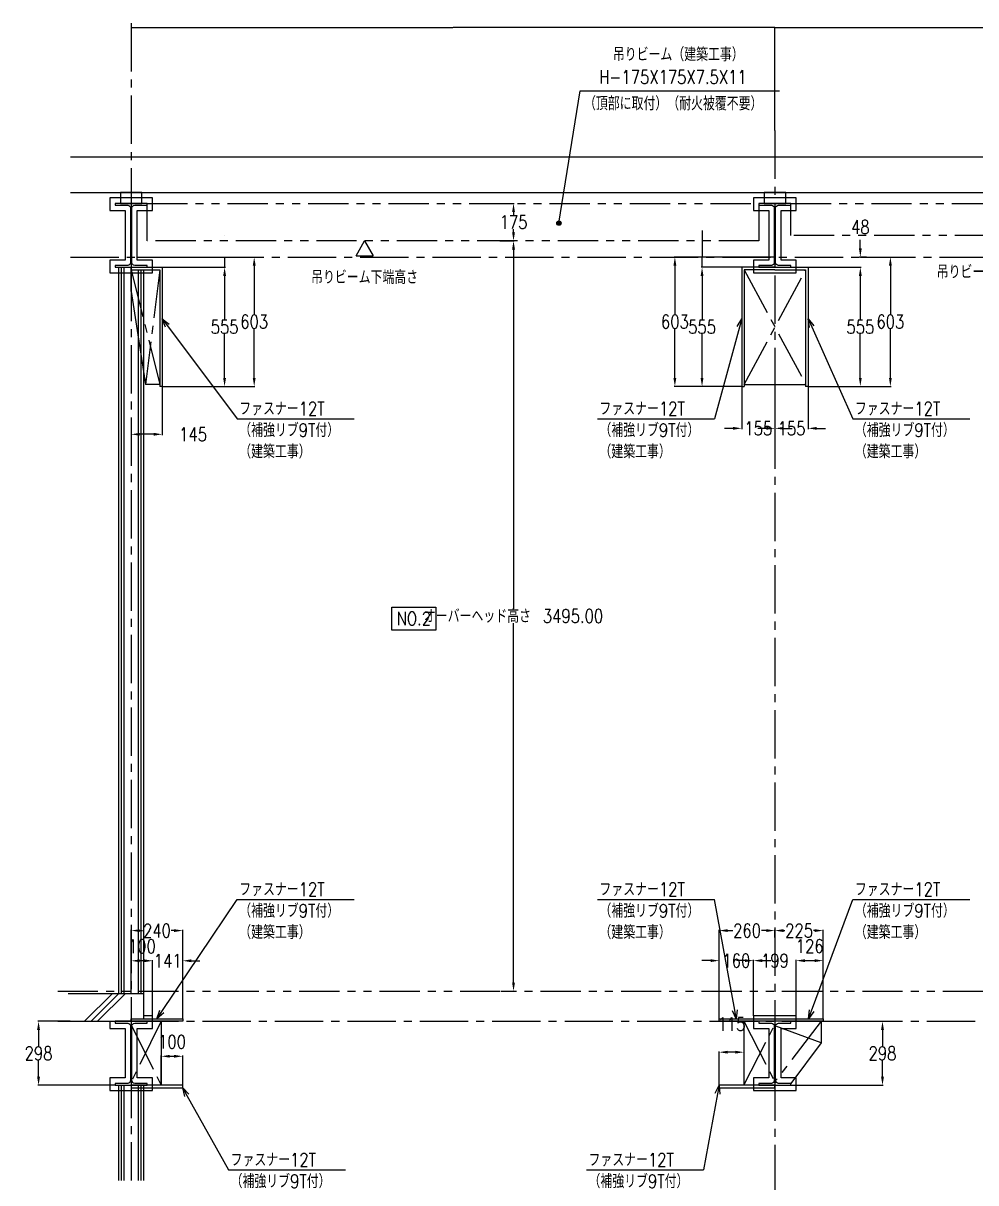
# Model space of a CAD drawing. Extents: x 1780 to 16224, y 361 to 9566.
# Drawn here: x 7844 to 12283, y 3252 to 8654 of the extents above; entities that cross this region are included whole.
import ezdxf
from ezdxf.enums import TextEntityAlignment as Align

# ---------------------------------------------------------------- set-up
doc = ezdxf.new("R2010")
doc.units = 0
doc.header["$LTSCALE"] = 300
doc.header["$MEASUREMENT"] = 0
doc.linetypes.add('CENTER2', pattern=[1.125, 0.75, -0.125, 0.125, -0.125])
doc.linetypes.add('PHANTOM2', pattern=[1.25, 0.625, -0.125, 0.125, -0.125, 0.125, -0.125])
doc.layers.get('0').update_dxf_attribs({"linetype": 'CONTINUOUS'})
doc.layers.get('DEFPOINTS').update_dxf_attribs({"color": 8, "linetype": 'CONTINUOUS'})
for name, color, linetype in [('01-寸法１', 6, 'CONTINUOUS'), ('01-梁_S', 7, 'CONTINUOUS'), ('ZZ-BUILD-AXIS-T', 7, 'CENTER2'), ('ZZ-BUILD-W', 3, 'CONTINUOUS'), ('ZZ-COMMENT', 6, 'CONTINUOUS'), ('ZZ-DIM-COM1', 6, 'CONTINUOUS'), ('ZZ-KIKI-ALL', 7, 'CONTINUOUS'), ('ZZ-OBJE', 3, 'CONTINUOUS')]:
    doc.layers.add(name, color=color, linetype=linetype)
doc.styles.add('MITOFREE', font='romans.shx', dxfattribs={"width": 0.8, "bigfont": 'extfont.shx'})
doc.styles.add('MITOH', font='romans.shx', dxfattribs={"width": 0.8, "bigfont": 'extfont.shx'})
doc.dimstyles.get("Standard").update_dxf_attribs({"dimtxt": 0.18, "dimasz": 0.18, "dimexe": 0.18, "dimexo": 0.0625, "dimgap": 0.09, "dimtad": 0, "dimtih": 1, "dimtoh": 1, "dimzin": 0, "dimdsep": 46, "dimtxsty": 'MITOH', "dimcen": 0.09, "dimadec": 0, "dimazin": 0, "dimtfac": 1, "dimtofl": 0, "dimtmove": 2, "dimatfit": 3, "dimfxl": 1, "dimtolj": 1, "dimarcsym": 0})

# ---------------------------------------------------------------- blocks, each defined once
blk = doc.blocks.new('*D828')
at = {"layer": 'DEFPOINTS', "color": 0, "transparency": 16777216}
for p in [(8587.1, 4427.1), (8347.1, 4144.5), (8587.1, 4016.5)]:
    blk.add_point(p, dxfattribs=at)
at = {"layer": 'ZZ-DIM-COM1', "color": 0, "lineweight": -2, "transparency": 16777216}
for p, q in [((8347.1, 4145.7), (8347.1, 4430.7)), ((8587.1, 4017.7), (8587.1, 4430.7)), ((8387.1, 4427.1), (8400.5, 4427.1)), ((8547.1, 4427.1), (8533.7, 4427.1))]:
    blk.add_line(p, q, dxfattribs=at)
at = {"layer": 'ZZ-DIM-COM1', "color": 0, "transparency": 16777216}
for points in [[(8387.1, 4433.7), (8387.1, 4420.4), (8347.1, 4427.1)], [(8547.1, 4433.7), (8547.1, 4420.4), (8587.1, 4427.1)]]:
    blk.add_solid(points, dxfattribs=at)
at = {"layer": 'ZZ-DIM-COM1', "color": 0, "transparency": 16777216, "insert": (8467.1, 4427.1), "char_height": 63, "attachment_point": 5, "style": 'MITOH'}
blk.add_mtext('\\A1;240', dxfattribs=at)
blk = doc.blocks.new('*D829')
at = {"layer": 'DEFPOINTS', "color": 0, "transparency": 16777216}
for p in [(11347.1, 4427.1), (11347.1, 4393.5), (11087.1, 4016.5)]:
    blk.add_point(p, dxfattribs=at)
at = {"layer": 'ZZ-DIM-COM1', "color": 0, "lineweight": -2, "transparency": 16777216}
for p, q in [((11087.1, 4017.7), (11087.1, 4430.7)), ((11347.1, 4394.7), (11347.1, 4430.7)), ((11127.1, 4427.1), (11150.5, 4427.1)), ((11307.1, 4427.1), (11283.7, 4427.1))]:
    blk.add_line(p, q, dxfattribs=at)
at = {"layer": 'ZZ-DIM-COM1', "color": 0, "transparency": 16777216}
for points in [[(11127.1, 4433.7), (11127.1, 4420.4), (11087.1, 4427.1)], [(11307.1, 4433.7), (11307.1, 4420.4), (11347.1, 4427.1)]]:
    blk.add_solid(points, dxfattribs=at)
at = {"layer": 'ZZ-DIM-COM1', "color": 0, "transparency": 16777216, "insert": (11217.1, 4427.1), "char_height": 63, "attachment_point": 5, "style": 'MITOH'}
blk.add_mtext('\\A1;260', dxfattribs=at)
blk = doc.blocks.new('*D830')
at = {"layer": 'DEFPOINTS', "color": 0, "transparency": 16777216}
for p in [(11347.1, 4393.5), (11572.1, 4427.1), (11572.1, 4016.5)]:
    blk.add_point(p, dxfattribs=at)
at = {"layer": 'ZZ-DIM-COM1', "color": 0, "lineweight": -2, "transparency": 16777216}
for p, q in [((11347.1, 4394.7), (11347.1, 4430.7)), ((11572.1, 4017.7), (11572.1, 4430.7)), ((11387.1, 4427.1), (11393, 4427.1)), ((11532.1, 4427.1), (11526.2, 4427.1))]:
    blk.add_line(p, q, dxfattribs=at)
at = {"layer": 'ZZ-DIM-COM1', "color": 0, "transparency": 16777216}
for points in [[(11387.1, 4433.7), (11387.1, 4420.4), (11347.1, 4427.1)], [(11532.1, 4433.7), (11532.1, 4420.4), (11572.1, 4427.1)]]:
    blk.add_solid(points, dxfattribs=at)
at = {"layer": 'ZZ-DIM-COM1', "color": 0, "transparency": 16777216, "insert": (11459.6, 4427.1), "char_height": 63, "attachment_point": 5, "style": 'MITOH'}
blk.add_mtext('\\A1;225', dxfattribs=at)
blk = doc.blocks.new('*D832')
at = {"layer": 'DEFPOINTS', "color": 0, "transparency": 16777216}
for p in [(8347.1, 8653.6), (11347.1, 8633.7), (11347.1, 8153.6)]:
    blk.add_point(p, dxfattribs=at)
at = {"layer": 'ZZ-DIM-COM1', "color": 0, "lineweight": -2, "transparency": 16777216}
for p, q in [((8347.1, 8653.6), (8347.1, 8633.5)), ((8347.3, 8633.7), (9846.6, 8633.7)), ((11346.9, 8633.7), (9847.6, 8633.7)), ((11347.1, 8153.7), (11347.1, 8633.9))]:
    blk.add_line(p, q, dxfattribs=at)
at = {"layer": 'ZZ-DIM-COM1', "color": 0, "transparency": 16777216}
for points in [[(8347.3, 8633.7), (8347.3, 8633.7), (8347.1, 8633.7)], [(11346.9, 8633.7), (11346.9, 8633.7), (11347.1, 8633.7)]]:
    blk.add_solid(points, dxfattribs=at)
at = {"layer": 'ZZ-DIM-COM1', "color": 0, "transparency": 16777216, "insert": (9847.1, 8633.7), "char_height": 0.18, "attachment_point": 5, "style": 'MITOH'}
blk.add_mtext('\\A1;3000.00', dxfattribs=at)
blk = doc.blocks.new('*D833')
at = {"layer": 'DEFPOINTS', "color": 0, "transparency": 16777216}
for p in [(14347.1, 8653.6), (14347.1, 8633.7), (11347.1, 8153.6)]:
    blk.add_point(p, dxfattribs=at)
at = {"layer": 'ZZ-DIM-COM1', "color": 0, "lineweight": -2, "transparency": 16777216}
for p, q in [((14347.1, 8653.6), (14347.1, 8633.5)), ((11347.1, 8153.7), (11347.1, 8633.9)), ((11347.3, 8633.7), (12846.6, 8633.7)), ((14346.9, 8633.7), (12847.6, 8633.7))]:
    blk.add_line(p, q, dxfattribs=at)
at = {"layer": 'ZZ-DIM-COM1', "color": 0, "transparency": 16777216}
for points in [[(11347.3, 8633.7), (11347.3, 8633.7), (11347.1, 8633.7)], [(14346.9, 8633.7), (14346.9, 8633.7), (14347.1, 8633.7)]]:
    blk.add_solid(points, dxfattribs=at)
at = {"layer": 'ZZ-DIM-COM1', "color": 0, "transparency": 16777216, "insert": (12847.1, 8633.7), "char_height": 0.18, "attachment_point": 5, "style": 'MITOH'}
blk.add_mtext('\\A1;3000.00', dxfattribs=at)
blk = doc.blocks.new('*D837')
at = {"layer": 'DEFPOINTS', "color": 0, "transparency": 16777216}
for p in [(10063.9, 7639.5), (10128.8, 7639.5), (10069.5, 4144.5)]:
    blk.add_point(p, dxfattribs=at)
at = {"layer": 'ZZ-DIM-COM1', "color": 0, "lineweight": -2, "transparency": 16777216}
for p, q in [((10065.2, 7639.5), (10132.4, 7639.5)), ((10128.8, 7599.5), (10128.8, 5925.3)), ((10128.8, 4184.5), (10128.8, 5858.7)), ((10070.8, 4144.5), (10132.4, 4144.5))]:
    blk.add_line(p, q, dxfattribs=at)
at = {"layer": 'ZZ-DIM-COM1', "color": 0, "transparency": 16777216}
for points in [[(10122.2, 7599.5), (10135.5, 7599.5), (10128.8, 7639.5)], [(10122.2, 4184.5), (10135.5, 4184.5), (10128.8, 4144.5)]]:
    blk.add_solid(points, dxfattribs=at)
at = {"layer": 'ZZ-DIM-COM1', "color": 0, "transparency": 16777216, "insert": (10128.8, 5892), "char_height": 63, "attachment_point": 5, "style": 'MITOH'}
blk.add_mtext('\\A1;オーバーヘッド高さ\u30003495.00', dxfattribs=at)
blk = doc.blocks.new('*D838')
at = {"layer": 'DEFPOINTS', "color": 0, "transparency": 16777216}
for p in [(10059.1, 7814.5), (10128.8, 7814.5), (10063.9, 7639.5)]:
    blk.add_point(p, dxfattribs=at)
at = {"layer": 'ZZ-DIM-COM1', "color": 0, "lineweight": -2, "transparency": 16777216}
for p, q in [((10060.3, 7814.5), (10132.4, 7814.5)), ((10128.8, 7774.5), (10128.8, 7760.3)), ((10128.8, 7679.5), (10128.8, 7693.7)), ((10065.2, 7639.5), (10132.4, 7639.5))]:
    blk.add_line(p, q, dxfattribs=at)
at = {"layer": 'ZZ-DIM-COM1', "color": 0, "transparency": 16777216}
for points in [[(10122.2, 7774.5), (10135.5, 7774.5), (10128.8, 7814.5)], [(10122.2, 7679.5), (10135.5, 7679.5), (10128.8, 7639.5)]]:
    blk.add_solid(points, dxfattribs=at)
at = {"layer": 'ZZ-DIM-COM1', "color": 0, "transparency": 16777216, "insert": (10128.8, 7727), "char_height": 63, "attachment_point": 5, "style": 'MITOH'}
blk.add_mtext('\\A1;175', dxfattribs=at)
blk = doc.blocks.new('*D840')
at = {"layer": 'DEFPOINTS', "color": 0, "transparency": 16777216}
for p in [(8587.1, 4286.4), (8446.6, 4029.5), (8587.1, 4016.5)]:
    blk.add_point(p, dxfattribs=at)
at = {"layer": 'ZZ-DIM-COM1', "color": 0, "lineweight": -2, "transparency": 16777216}
for p, q in [((8406.6, 4286.4), (8366.6, 4286.4)), ((8446.6, 4030.7), (8446.6, 4290)), ((8587.1, 4017.7), (8587.1, 4290)), ((8627.1, 4286.4), (8667.1, 4286.4))]:
    blk.add_line(p, q, dxfattribs=at)
at = {"layer": 'ZZ-DIM-COM1', "color": 0, "transparency": 16777216}
for points in [[(8406.6, 4293.1), (8406.6, 4279.7), (8446.6, 4286.4)], [(8627.1, 4293.1), (8627.1, 4279.7), (8587.1, 4286.4)]]:
    blk.add_solid(points, dxfattribs=at)
at = {"layer": 'ZZ-DIM-COM1', "color": 0, "transparency": 16777216, "insert": (8516.9, 4286.4), "char_height": 63, "attachment_point": 5, "style": 'MITOH'}
blk.add_mtext('\\A1;141', dxfattribs=at)
blk = doc.blocks.new('*D842')
at = {"layer": 'DEFPOINTS', "color": 0, "transparency": 16777216}
for p in [(8492.1, 6961.5), (8347.1, 6785.1), (8347.1, 6738.7)]:
    blk.add_point(p, dxfattribs=at)
at = {"layer": 'ZZ-DIM-COM1', "color": 0, "lineweight": -2, "transparency": 16777216}
for p, q in [((8492.1, 6960.2), (8492.1, 6735.1)), ((8347.1, 6783.8), (8347.1, 6735.1)), ((8452.1, 6738.7), (8387.1, 6738.7))]:
    blk.add_line(p, q, dxfattribs=at)
at = {"layer": 'ZZ-DIM-COM1', "color": 0, "transparency": 16777216}
for points in [[(8387.1, 6745.4), (8387.1, 6732.1), (8347.1, 6738.7)], [(8452.1, 6745.4), (8452.1, 6732.1), (8492.1, 6738.7)]]:
    blk.add_solid(points, dxfattribs=at)
at = {"layer": 'ZZ-DIM-COM1', "color": 0, "transparency": 16777216, "insert": (8635.7, 6738.7), "char_height": 63, "attachment_point": 5, "style": 'MITOH'}
blk.add_mtext('\\A1;145', dxfattribs=at)
blk = doc.blocks.new('*D843')
at = {"layer": 'DEFPOINTS', "color": 0, "transparency": 16777216}
for p in [(11347.1, 6961.5), (11502.1, 6961.5), (11347.1, 6766.5)]:
    blk.add_point(p, dxfattribs=at)
at = {"layer": 'ZZ-DIM-COM1', "color": 0, "lineweight": -2, "transparency": 16777216}
for p, q in [((11347.1, 6960.2), (11347.1, 6762.9)), ((11502.1, 6960.2), (11502.1, 6762.9)), ((11307.1, 6766.5), (11267.1, 6766.5)), ((11542.1, 6766.5), (11582.1, 6766.5))]:
    blk.add_line(p, q, dxfattribs=at)
at = {"layer": 'ZZ-DIM-COM1', "color": 0, "transparency": 16777216}
for points in [[(11307.1, 6773.2), (11307.1, 6759.8), (11347.1, 6766.5)], [(11542.1, 6773.2), (11542.1, 6759.8), (11502.1, 6766.5)]]:
    blk.add_solid(points, dxfattribs=at)
at = {"layer": 'ZZ-DIM-COM1', "color": 0, "transparency": 16777216, "insert": (11424.6, 6766.5), "char_height": 63, "attachment_point": 5, "style": 'MITOH'}
blk.add_mtext('\\A1;155', dxfattribs=at)
blk = doc.blocks.new('*D844')
at = {"layer": 'DEFPOINTS', "color": 0, "transparency": 16777216}
for p in [(11007.4, 7564.5), (10880.8, 6961.5), (11192.1, 6961.5)]:
    blk.add_point(p, dxfattribs=at)
at = {"layer": 'ZZ-DIM-COM1', "color": 0, "lineweight": -2, "transparency": 16777216}
for p, q in [((11006.1, 7564.5), (10877.2, 7564.5)), ((10880.8, 7524.5), (10880.8, 7296.3)), ((10880.8, 7001.5), (10880.8, 7229.7)), ((11190.9, 6961.5), (10877.2, 6961.5))]:
    blk.add_line(p, q, dxfattribs=at)
at = {"layer": 'ZZ-DIM-COM1', "color": 0, "transparency": 16777216}
for points in [[(10874.1, 7524.5), (10887.5, 7524.5), (10880.8, 7564.5)], [(10874.1, 7001.5), (10887.5, 7001.5), (10880.8, 6961.5)]]:
    blk.add_solid(points, dxfattribs=at)
at = {"layer": 'ZZ-DIM-COM1', "color": 0, "transparency": 16777216, "insert": (10880.8, 7263), "char_height": 63, "attachment_point": 5, "style": 'MITOH'}
blk.add_mtext('\\A1;603', dxfattribs=at)
blk = doc.blocks.new('*D845')
at = {"layer": 'DEFPOINTS', "color": 0, "transparency": 16777216}
for p in [(11745, 7564.5), (11502.1, 6961.5), (11885, 6961.5)]:
    blk.add_point(p, dxfattribs=at)
at = {"layer": 'ZZ-DIM-COM1', "color": 0, "lineweight": -2, "transparency": 16777216}
for p, q in [((11746.3, 7564.5), (11888.6, 7564.5)), ((11885, 7524.5), (11885, 7296.3)), ((11885, 7001.5), (11885, 7229.7)), ((11503.4, 6961.5), (11888.6, 6961.5))]:
    blk.add_line(p, q, dxfattribs=at)
at = {"layer": 'ZZ-DIM-COM1', "color": 0, "transparency": 16777216}
for points in [[(11878.4, 7524.5), (11891.7, 7524.5), (11885, 7564.5)], [(11878.4, 7001.5), (11891.7, 7001.5), (11885, 6961.5)]]:
    blk.add_solid(points, dxfattribs=at)
at = {"layer": 'ZZ-DIM-COM1', "color": 0, "transparency": 16777216, "insert": (11885, 7263), "char_height": 63, "attachment_point": 5, "style": 'MITOH'}
blk.add_mtext('\\A1;603', dxfattribs=at)
blk = doc.blocks.new('*D846')
at = {"layer": 'DEFPOINTS', "color": 0, "transparency": 16777216}
for p in [(11192.1, 6961.5), (11347.1, 6961.5), (11347.1, 6766.5)]:
    blk.add_point(p, dxfattribs=at)
at = {"layer": 'ZZ-DIM-COM1', "color": 0, "lineweight": -2, "transparency": 16777216}
for p, q in [((11192.1, 6960.2), (11192.1, 6762.9)), ((11347.1, 6960.2), (11347.1, 6762.9)), ((11152.1, 6766.5), (11112.1, 6766.5)), ((11387.1, 6766.5), (11427.1, 6766.5))]:
    blk.add_line(p, q, dxfattribs=at)
at = {"layer": 'ZZ-DIM-COM1', "color": 0, "transparency": 16777216}
for points in [[(11152.1, 6773.2), (11152.1, 6759.8), (11192.1, 6766.5)], [(11387.1, 6773.2), (11387.1, 6759.8), (11347.1, 6766.5)]]:
    blk.add_solid(points, dxfattribs=at)
at = {"layer": 'ZZ-DIM-COM1', "color": 0, "transparency": 16777216, "insert": (11269.6, 6766.5), "char_height": 63, "attachment_point": 5, "style": 'MITOH'}
blk.add_mtext('\\A1;155', dxfattribs=at)
blk = doc.blocks.new('*D847')
at = {"layer": 'DEFPOINTS', "color": 0, "transparency": 16777216}
for p in [(8375.4, 7564.5), (8492.1, 7516.5), (8782.3, 7516.5)]:
    blk.add_point(p, dxfattribs=at)
at = {"layer": 'ZZ-DIM-COM1', "color": 0, "lineweight": -2, "transparency": 16777216}
for p, q in [((8375.4, 7564.5), (8782.5, 7564.5)), ((8782.3, 7564.3), (8782.3, 7516.6)), ((8492.2, 7516.5), (8782.5, 7516.5))]:
    blk.add_line(p, q, dxfattribs=at)
at = {"layer": 'ZZ-DIM-COM1', "color": 0, "transparency": 16777216}
for points in [[(8782.3, 7564.3), (8782.4, 7564.3), (8782.3, 7564.5)], [(8782.3, 7516.6), (8782.4, 7516.6), (8782.3, 7516.5)]]:
    blk.add_solid(points, dxfattribs=at)
at = {"layer": 'ZZ-DIM-COM1', "color": 0, "transparency": 16777216, "insert": (8782.3, 7665.3), "char_height": 0.18, "attachment_point": 5, "style": 'MITOH'}
blk.add_mtext('\\A1;48.00', dxfattribs=at)
blk = doc.blocks.new('*D848')
at = {"layer": 'DEFPOINTS', "color": 0, "transparency": 16777216}
for p in [(8492.1, 7516.5), (8492.1, 6961.5), (8782.3, 6961.5)]:
    blk.add_point(p, dxfattribs=at)
at = {"layer": 'ZZ-DIM-COM1', "color": 0, "lineweight": -2, "transparency": 16777216}
for p, q in [((8493.4, 7516.5), (8785.9, 7516.5)), ((8782.3, 7476.5), (8782.3, 7272.3)), ((8782.3, 7001.5), (8782.3, 7205.7)), ((8493.4, 6961.5), (8785.9, 6961.5))]:
    blk.add_line(p, q, dxfattribs=at)
at = {"layer": 'ZZ-DIM-COM1', "color": 0, "transparency": 16777216}
for points in [[(8775.7, 7476.5), (8789, 7476.5), (8782.3, 7516.5)], [(8775.7, 7001.5), (8789, 7001.5), (8782.3, 6961.5)]]:
    blk.add_solid(points, dxfattribs=at)
at = {"layer": 'ZZ-DIM-COM1', "color": 0, "transparency": 16777216, "insert": (8782.3, 7239), "char_height": 63, "attachment_point": 5, "style": 'MITOH'}
blk.add_mtext('\\A1;555', dxfattribs=at)
blk = doc.blocks.new('*D849')
at = {"layer": 'DEFPOINTS', "color": 0, "transparency": 16777216}
for p in [(8782.3, 7564.5), (8492.1, 6961.5), (8920.3, 6961.5)]:
    blk.add_point(p, dxfattribs=at)
at = {"layer": 'ZZ-DIM-COM1', "color": 0, "lineweight": -2, "transparency": 16777216}
for p, q in [((8783.6, 7564.5), (8923.9, 7564.5)), ((8920.3, 7524.5), (8920.3, 7296.3)), ((8920.3, 7001.5), (8920.3, 7229.7)), ((8493.4, 6961.5), (8923.9, 6961.5))]:
    blk.add_line(p, q, dxfattribs=at)
at = {"layer": 'ZZ-DIM-COM1', "color": 0, "transparency": 16777216}
for points in [[(8913.7, 7524.5), (8927, 7524.5), (8920.3, 7564.5)], [(8913.7, 7001.5), (8927, 7001.5), (8920.3, 6961.5)]]:
    blk.add_solid(points, dxfattribs=at)
at = {"layer": 'ZZ-DIM-COM1', "color": 0, "transparency": 16777216, "insert": (8920.3, 7263), "char_height": 63, "attachment_point": 5, "style": 'MITOH'}
blk.add_mtext('\\A1;603', dxfattribs=at)
blk = doc.blocks.new('*D853')
at = {"layer": 'DEFPOINTS', "color": 0, "transparency": 16777216}
for p in [(11502.1, 7516.5), (11745, 7516.5), (11502.1, 6961.5)]:
    blk.add_point(p, dxfattribs=at)
at = {"layer": 'ZZ-DIM-COM1', "color": 0, "lineweight": -2, "transparency": 16777216}
for p, q in [((11503.4, 7516.5), (11748.6, 7516.5)), ((11745, 7476.5), (11745, 7272.3)), ((11745, 7001.5), (11745, 7205.7)), ((11503.4, 6961.5), (11748.6, 6961.5))]:
    blk.add_line(p, q, dxfattribs=at)
at = {"layer": 'ZZ-DIM-COM1', "color": 0, "transparency": 16777216}
for points in [[(11738.4, 7476.5), (11751.7, 7476.5), (11745, 7516.5)], [(11738.4, 7001.5), (11751.7, 7001.5), (11745, 6961.5)]]:
    blk.add_solid(points, dxfattribs=at)
at = {"layer": 'ZZ-DIM-COM1', "color": 0, "transparency": 16777216, "insert": (11745, 7239), "char_height": 63, "attachment_point": 5, "style": 'MITOH'}
blk.add_mtext('\\A1;555', dxfattribs=at)
blk = doc.blocks.new('*D854')
at = {"layer": 'DEFPOINTS', "color": 0, "transparency": 16777216}
for p in [(11745, 7564.5), (11775, 7564.5), (11502.1, 7516.5)]:
    blk.add_point(p, dxfattribs=at)
at = {"layer": 'ZZ-DIM-COM1', "color": 0, "lineweight": -2, "transparency": 16777216}
for p, q in [((11745, 7604.5), (11745, 7644.5)), ((11773.8, 7564.5), (11741.4, 7564.5)), ((11503.4, 7516.5), (11748.6, 7516.5)), ((11745, 7476.5), (11745, 7436.5))]:
    blk.add_line(p, q, dxfattribs=at)
at = {"layer": 'ZZ-DIM-COM1', "color": 0, "transparency": 16777216}
for points in [[(11738.4, 7604.5), (11751.7, 7604.5), (11745, 7564.5)], [(11738.4, 7476.5), (11751.7, 7476.5), (11745, 7516.5)]]:
    blk.add_solid(points, dxfattribs=at)
at = {"layer": 'ZZ-DIM-COM1', "color": 0, "transparency": 16777216, "insert": (11745, 7704.3), "char_height": 63, "attachment_point": 5, "style": 'MITOH'}
blk.add_mtext('\\A1;48', dxfattribs=at)
blk = doc.blocks.new('*D855')
at = {"layer": 'DEFPOINTS', "color": 0, "transparency": 16777216}
for p in [(11007.4, 7516.5), (11192.1, 7516.5), (11192.1, 6961.5)]:
    blk.add_point(p, dxfattribs=at)
at = {"layer": 'ZZ-DIM-COM1', "color": 0, "lineweight": -2, "transparency": 16777216}
for p, q in [((11190.9, 7516.5), (11003.8, 7516.5)), ((11007.4, 7476.5), (11007.4, 7272.3)), ((11007.4, 7001.5), (11007.4, 7205.7)), ((11190.9, 6961.5), (11003.8, 6961.5))]:
    blk.add_line(p, q, dxfattribs=at)
at = {"layer": 'ZZ-DIM-COM1', "color": 0, "transparency": 16777216}
for points in [[(11000.7, 7476.5), (11014, 7476.5), (11007.4, 7516.5)], [(11000.7, 7001.5), (11014, 7001.5), (11007.4, 6961.5)]]:
    blk.add_solid(points, dxfattribs=at)
at = {"layer": 'ZZ-DIM-COM1', "color": 0, "transparency": 16777216, "insert": (11007.4, 7239), "char_height": 63, "attachment_point": 5, "style": 'MITOH'}
blk.add_mtext('\\A1;555', dxfattribs=at)
blk = doc.blocks.new('*D856')
at = {"layer": 'DEFPOINTS', "color": 0, "transparency": 16777216}
for p in [(11007.4, 7564.5), (11343.9, 7564.5), (11192.1, 7516.5)]:
    blk.add_point(p, dxfattribs=at)
at = {"layer": 'ZZ-DIM-COM1', "color": 0, "lineweight": -2, "transparency": 16777216}
for p, q in [((11007.2, 7687.4), (11007.4, 7687.4)), ((11007.4, 7687.4), (11007.4, 7564.5)), ((11343.8, 7564.5), (11007.2, 7564.5)), ((11007.4, 7516.6), (11007.4, 7564.3)), ((11192.1, 7516.5), (11007.2, 7516.5))]:
    blk.add_line(p, q, dxfattribs=at)
at = {"layer": 'ZZ-DIM-COM1', "color": 0, "transparency": 16777216}
for points in [[(11007.3, 7564.3), (11007.4, 7564.3), (11007.4, 7564.5)], [(11007.3, 7516.6), (11007.4, 7516.6), (11007.4, 7516.5)]]:
    blk.add_solid(points, dxfattribs=at)
at = {"layer": 'ZZ-DIM-COM1', "color": 0, "transparency": 16777216, "insert": (11006.8, 7687.4), "char_height": 0.18, "attachment_point": 5, "style": 'MITOH'}
blk.add_mtext('\\A1;48.00', dxfattribs=at)
blk = doc.blocks.new('*D873')
at = {"layer": 'DEFPOINTS', "color": 0, "transparency": 16777216}
for p in [(11087.1, 4287.1), (11087.1, 4016.5), (11247.6, 4029.5)]:
    blk.add_point(p, dxfattribs=at)
at = {"layer": 'ZZ-DIM-COM1', "color": 0, "lineweight": -2, "transparency": 16777216}
for p, q in [((11047.1, 4287.1), (11007.1, 4287.1)), ((11087.1, 4017.7), (11087.1, 4290.7)), ((11247.6, 4030.7), (11247.6, 4290.7)), ((11287.6, 4287.1), (11327.6, 4287.1))]:
    blk.add_line(p, q, dxfattribs=at)
at = {"layer": 'ZZ-DIM-COM1', "color": 0, "transparency": 16777216}
for points in [[(11047.1, 4293.7), (11047.1, 4280.4), (11087.1, 4287.1)], [(11287.6, 4293.7), (11287.6, 4280.4), (11247.6, 4287.1)]]:
    blk.add_solid(points, dxfattribs=at)
at = {"layer": 'ZZ-DIM-COM1', "color": 0, "transparency": 16777216, "insert": (11167.4, 4287.1), "char_height": 63, "attachment_point": 5, "style": 'MITOH'}
blk.add_mtext('\\A1;160', dxfattribs=at)
blk = doc.blocks.new('*D874')
at = {"layer": 'DEFPOINTS', "color": 0, "transparency": 16777216}
for p in [(11572.1, 4287.1), (11446.6, 4029.5), (11572.1, 4016.5)]:
    blk.add_point(p, dxfattribs=at)
at = {"layer": 'ZZ-DIM-COM1', "color": 0, "lineweight": -2, "transparency": 16777216}
for p, q in [((11446.6, 4030.7), (11446.6, 4290.7)), ((11486.6, 4287.1), (11532.1, 4287.1)), ((11572.1, 4017.7), (11572.1, 4290.7))]:
    blk.add_line(p, q, dxfattribs=at)
at = {"layer": 'ZZ-DIM-COM1', "color": 0, "transparency": 16777216}
for points in [[(11486.6, 4293.7), (11486.6, 4280.4), (11446.6, 4287.1)], [(11532.1, 4293.7), (11532.1, 4280.4), (11572.1, 4287.1)]]:
    blk.add_solid(points, dxfattribs=at)
at = {"layer": 'ZZ-DIM-COM1', "color": 0, "transparency": 16777216, "insert": (11509.4, 4354.6), "char_height": 63, "attachment_point": 5, "style": 'MITOH'}
blk.add_mtext('\\A1;126', dxfattribs=at)
blk = doc.blocks.new('*U669')
at = {"layer": '01-寸法１', "color": 6, "style": 'MITOFREE', "width": 0.8}
blk.add_text('（頂部に取付）（耐火被覆不要）', height=63, rotation=359.9346, dxfattribs=at).set_placement((10388.5, 8248.2))
blk = doc.blocks.new('*U670')
at = {"layer": '01-寸法１', "color": 6, "style": 'MITOFREE', "width": 0.8}
for s, p in [('吊りビーム（建築工事）', (10523, 8476.9)), ('H-175X175X7.5X11', (10459.7, 8372))]:
    blk.add_text(s, height=63, rotation=359.9346, dxfattribs=at).set_placement(p)
blk = doc.blocks.new('DOTSMALL')
at = {"color": 0, "linetype": 'ByBlock'}
blk.add_line((0, 0), (-1, 0), dxfattribs=at)
for radius in [0.25, 0.17, 0.09]:
    blk.add_circle((0, 0), radius, dxfattribs=at)
blk = doc.blocks.new('*U672')
at = {"layer": 'ZZ-COMMENT'}
blk.add_lwpolyline([(10271.6, 7722.2), (10370.4, 8338.6)], dxfattribs=at)
at = {"layer": 'ZZ-COMMENT', "xscale": 40, "yscale": 40, "zscale": 40, "rotation": 260.8952761886749}
blk.add_blockref('DOTSMALL', (10271.6, 7722.2), dxfattribs=at)
blk = doc.blocks.new('_OPEN30')
at = {"color": 0, "linetype": 'ByBlock'}
for p, q in [((-1, 0.27), (0, 0)), ((0, 0), (-1, -0.27)), ((0, 0), (-1, 0))]:
    blk.add_line(p, q, dxfattribs=at)
blk = doc.blocks.new('*U674')
at = {"layer": 'ZZ-COMMENT'}
blk.add_lwpolyline([(8447.5, 7244.5), (8772.7, 6811.1)], dxfattribs=at)
at = {"layer": 'ZZ-COMMENT', "xscale": 40, "yscale": 40, "zscale": 40, "rotation": 126.8856322419041}
blk.add_blockref('_OPEN30', (8423.5, 7276.5), dxfattribs=at)
blk = doc.blocks.new('*U675')
at = {"layer": 'ZZ-COMMENT'}
blk.add_lwpolyline([(11113, 7237.9), (10996.8, 6811.1)], dxfattribs=at)
at = {"layer": 'ZZ-COMMENT', "xscale": 40, "yscale": 40, "zscale": 40, "rotation": 74.77159811716385}
blk.add_blockref('_OPEN30', (11123.5, 7276.5), dxfattribs=at)
blk = doc.blocks.new('*U676')
at = {"layer": 'ZZ-COMMENT'}
blk.add_lwpolyline([(11449.8, 7239.9), (11641.6, 6811.1)], dxfattribs=at)
at = {"layer": 'ZZ-COMMENT', "xscale": 40, "yscale": 40, "zscale": 40, "rotation": 114.0997024059457}
blk.add_blockref('_OPEN30', (11433.5, 7276.5), dxfattribs=at)
blk = doc.blocks.new('*U680')
at = {"layer": 'ZZ-COMMENT'}
blk.add_lwpolyline([(8420.8, 4049.6), (8772.7, 4572.3)], dxfattribs=at)
at = {"layer": 'ZZ-COMMENT', "xscale": 40, "yscale": 40, "zscale": 40, "rotation": 236.0499059561561}
blk.add_blockref('_OPEN30', (8398.5, 4016.5), dxfattribs=at)
blk = doc.blocks.new('*U681')
at = {"layer": 'ZZ-COMMENT'}
blk.add_lwpolyline([(11091, 4055.8), (10996.8, 4572.3)], dxfattribs=at)
at = {"layer": 'ZZ-COMMENT', "xscale": 40, "yscale": 40, "zscale": 40, "rotation": 280.337436228739}
blk.add_blockref('_OPEN30', (11098.2, 4016.5), dxfattribs=at)
blk = doc.blocks.new('*U682')
at = {"layer": 'ZZ-COMMENT'}
blk.add_lwpolyline([(11448.8, 4054), (11641.6, 4572.3)], dxfattribs=at)
at = {"layer": 'ZZ-COMMENT', "xscale": 40, "yscale": 40, "zscale": 40, "rotation": 249.5985301669442}
blk.add_blockref('_OPEN30', (11434.9, 4016.5), dxfattribs=at)
blk = doc.blocks.new('*D879')
at = {"layer": 'DEFPOINTS', "color": 0, "transparency": 16777216}
for p in [(8347.1, 4286.4), (8347.1, 4134.5), (8446.6, 4029.5)]:
    blk.add_point(p, dxfattribs=at)
at = {"layer": 'ZZ-DIM-COM1', "color": 0, "lineweight": -2, "transparency": 16777216}
for p, q in [((8347.1, 4135.7), (8347.1, 4290)), ((8406.6, 4286.4), (8387.1, 4286.4)), ((8446.6, 4030.7), (8446.6, 4290))]:
    blk.add_line(p, q, dxfattribs=at)
at = {"layer": 'ZZ-DIM-COM1', "color": 0, "transparency": 16777216}
for points in [[(8387.1, 4293.1), (8387.1, 4279.7), (8347.1, 4286.4)], [(8406.6, 4293.1), (8406.6, 4279.7), (8446.6, 4286.4)]]:
    blk.add_solid(points, dxfattribs=at)
at = {"layer": 'ZZ-DIM-COM1', "color": 0, "transparency": 16777216, "insert": (8396.9, 4353.9), "char_height": 63, "attachment_point": 5, "style": 'MITOH'}
blk.add_mtext('\\A1;100', dxfattribs=at)
blk = doc.blocks.new('*D880')
at = {"layer": 'DEFPOINTS', "color": 0, "transparency": 16777216}
for p in [(11446.6, 4287.1), (11247.6, 4029.5), (11446.6, 4029.5)]:
    blk.add_point(p, dxfattribs=at)
at = {"layer": 'ZZ-DIM-COM1', "color": 0, "lineweight": -2, "transparency": 16777216}
for p, q in [((11207.6, 4287.1), (11167.6, 4287.1)), ((11247.6, 4030.7), (11247.6, 4290.7)), ((11446.6, 4030.7), (11446.6, 4290.7)), ((11486.6, 4287.1), (11526.6, 4287.1))]:
    blk.add_line(p, q, dxfattribs=at)
at = {"layer": 'ZZ-DIM-COM1', "color": 0, "transparency": 16777216}
for points in [[(11207.6, 4293.7), (11207.6, 4280.4), (11247.6, 4287.1)], [(11486.6, 4293.7), (11486.6, 4280.4), (11446.6, 4287.1)]]:
    blk.add_solid(points, dxfattribs=at)
at = {"layer": 'ZZ-DIM-COM1', "color": 0, "transparency": 16777216, "insert": (11347.1, 4287.1), "char_height": 63, "attachment_point": 5, "style": 'MITOH'}
blk.add_mtext('\\A1;199', dxfattribs=at)
blk = doc.blocks.new('*U804')
at = {"layer": 'ZZ-COMMENT'}
blk.add_lwpolyline([(11011.2, 3667.1), (10945.7, 3312.4)], dxfattribs=at)
at = {"layer": 'ZZ-COMMENT', "xscale": 40, "yscale": 40, "zscale": 40, "rotation": 79.54107070841562}
blk.add_blockref('_OPEN30', (11018.5, 3706.5), dxfattribs=at)
blk = doc.blocks.new('*D884')
at = {"layer": 'DEFPOINTS', "color": 0, "transparency": 16777216}
for p in [(11202.1, 4004.5), (11087.1, 3860.7), (11087.1, 3706.5)]:
    blk.add_point(p, dxfattribs=at)
at = {"layer": 'ZZ-DIM-COM1', "color": 0, "lineweight": -2, "transparency": 16777216}
for p, q in [((11202.1, 4003.2), (11202.1, 3857.1)), ((11087.1, 3707.7), (11087.1, 3864.3)), ((11162.1, 3860.7), (11127.1, 3860.7))]:
    blk.add_line(p, q, dxfattribs=at)
at = {"layer": 'ZZ-DIM-COM1', "color": 0, "transparency": 16777216}
for points in [[(11127.1, 3867.4), (11127.1, 3854), (11087.1, 3860.7)], [(11162.1, 3867.4), (11162.1, 3854), (11202.1, 3860.7)]]:
    blk.add_solid(points, dxfattribs=at)
at = {"layer": 'ZZ-DIM-COM1', "color": 0, "transparency": 16777216, "insert": (11144.6, 3991.2), "char_height": 63, "attachment_point": 5, "style": 'MITOH'}
blk.add_mtext('\\A1;115', dxfattribs=at)
blk = doc.blocks.new('*D885')
at = {"layer": 'DEFPOINTS', "color": 0, "transparency": 16777216}
for p in [(8587.1, 3841.6), (8487.1, 3706.5), (8587.1, 3706.5)]:
    blk.add_point(p, dxfattribs=at)
at = {"layer": 'ZZ-DIM-COM1', "color": 0, "lineweight": -2, "transparency": 16777216}
for p, q in [((8487.1, 3707.7), (8487.1, 3845.2)), ((8527.1, 3841.6), (8547.1, 3841.6)), ((8587.1, 3707.7), (8587.1, 3845.2))]:
    blk.add_line(p, q, dxfattribs=at)
at = {"layer": 'ZZ-DIM-COM1', "color": 0, "transparency": 16777216}
for points in [[(8527.1, 3848.3), (8527.1, 3835), (8487.1, 3841.6)], [(8547.1, 3848.3), (8547.1, 3835), (8587.1, 3841.6)]]:
    blk.add_solid(points, dxfattribs=at)
at = {"layer": 'ZZ-DIM-COM1', "color": 0, "transparency": 16777216, "insert": (8537.1, 3909.1), "char_height": 63, "attachment_point": 5, "style": 'MITOH'}
blk.add_mtext('\\A1;100', dxfattribs=at)
blk = doc.blocks.new('*U806')
at = {"layer": 'ZZ-COMMENT'}
blk.add_lwpolyline([(8538, 3659.6), (8732.4, 3312.4)], dxfattribs=at)
at = {"layer": 'ZZ-COMMENT', "xscale": 40, "yscale": 40, "zscale": 40, "rotation": 119.2425606464405}
blk.add_blockref('_OPEN30', (8518.5, 3694.5), dxfattribs=at)
blk = doc.blocks.new('*D890')
at = {"layer": 'DEFPOINTS', "color": 0, "transparency": 16777216}
for p in [(11562.1, 4004.5), (11421.6, 3706.5), (11848.3, 3706.5)]:
    blk.add_point(p, dxfattribs=at)
at = {"layer": 'ZZ-DIM-COM1', "color": 0, "lineweight": -2, "transparency": 16777216}
for p, q in [((11563.4, 4004.5), (11851.9, 4004.5)), ((11848.3, 3964.5), (11848.3, 3888.8)), ((11848.3, 3746.5), (11848.3, 3822.2)), ((11422.9, 3706.5), (11851.9, 3706.5))]:
    blk.add_line(p, q, dxfattribs=at)
at = {"layer": 'ZZ-DIM-COM1', "color": 0, "transparency": 16777216}
for points in [[(11841.7, 3964.5), (11855, 3964.5), (11848.3, 4004.5)], [(11841.7, 3746.5), (11855, 3746.5), (11848.3, 3706.5)]]:
    blk.add_solid(points, dxfattribs=at)
at = {"layer": 'ZZ-DIM-COM1', "color": 0, "transparency": 16777216, "insert": (11848.3, 3855.5), "char_height": 63, "attachment_point": 5, "style": 'MITOH'}
blk.add_mtext('\\A1;298', dxfattribs=at)
blk = doc.blocks.new('*D891')
at = {"layer": 'DEFPOINTS', "color": 0, "transparency": 16777216}
for p in [(7915.3, 4004.5), (8064.5, 4004.5), (8272.6, 3706.5)]:
    blk.add_point(p, dxfattribs=at)
at = {"layer": 'ZZ-DIM-COM1', "color": 0, "lineweight": -2, "transparency": 16777216}
for p, q in [((8063.2, 4004.5), (7911.7, 4004.5)), ((7915.3, 3964.5), (7915.3, 3888.8)), ((7915.3, 3746.5), (7915.3, 3822.2)), ((8271.4, 3706.5), (7911.7, 3706.5))]:
    blk.add_line(p, q, dxfattribs=at)
at = {"layer": 'ZZ-DIM-COM1', "color": 0, "transparency": 16777216}
for points in [[(7908.6, 3964.5), (7922, 3964.5), (7915.3, 4004.5)], [(7908.6, 3746.5), (7922, 3746.5), (7915.3, 3706.5)]]:
    blk.add_solid(points, dxfattribs=at)
at = {"layer": 'ZZ-DIM-COM1', "color": 0, "transparency": 16777216, "insert": (7915.3, 3855.5), "char_height": 63, "attachment_point": 5, "style": 'MITOH'}
blk.add_mtext('\\A1;298', dxfattribs=at)

msp = doc.modelspace()

# ---------------------------------------------------------------- linework, layer by layer
for p, q in [((9395.086, 7570.181), (9435.086, 7639.463)), ((9435.086, 7639.463), (9475.086, 7570.181)), ((9395.086, 7570.181), (9475.086, 7570.181))]:
    msp.add_line(p, q)
at = {"layer": '01-寸法１', "color": 6, "linetype": 'Continuous'}
msp.add_line((10439.045, 8338.595), (11369.045, 8338.595), dxfattribs=at)
at = {"layer": '01-寸法１'}
for p, q in [((8841.299, 6811.149), (9386.808, 6811.149)), ((10519.934, 6811.149), (11065.444, 6811.149)), ((11710.256, 6811.149), (12255.765, 6811.149)), ((8841.299, 4572.258), (9386.808, 4572.258)), ((10519.934, 4572.258), (11065.444, 4572.258)), ((11710.256, 4572.258), (12255.765, 4572.258)), ((8801.015, 3312.4), (9346.524, 3312.4)), ((10468.862, 3312.4), (11014.371, 3312.4))]:
    msp.add_line(p, q, dxfattribs=at)
at = {"layer": '01-梁_S'}
for points in [[(8247.614, 7839.463), (8247.614, 7780.463), (8318.864, 7780.463), (8318.864, 7550.463), (8247.614, 7550.463), (8247.614, 7491.463), (8446.614, 7491.463), (8446.614, 7550.463), (8375.364, 7550.463), (8375.364, 7780.463), (8446.614, 7780.463), (8446.614, 7839.463)], [(8297.114, 7814.463), (8397.114, 7814.463), (8397.114, 7864.463), (8297.114, 7864.463)], [(11247.614, 7491.463), (11446.614, 7491.463), (11446.614, 7550.463), (11375.364, 7550.463), (11375.364, 7780.463), (11446.614, 7780.463), (11446.614, 7839.463), (11247.614, 7839.463), (11247.614, 7780.463), (11318.864, 7780.463), (11318.864, 7550.463), (11247.614, 7550.463)], [(11297.114, 7814.463), (11397.114, 7814.463), (11397.114, 7864.463), (11297.114, 7864.463)], [(11247.614, 3681.463), (11446.614, 3681.463), (11446.614, 3740.463), (11375.364, 3740.463), (11375.364, 3970.463), (11446.614, 3970.463), (11446.614, 4029.463), (11247.614, 4029.463), (11247.614, 3970.463), (11318.864, 3970.463), (11318.864, 3740.463), (11247.614, 3740.463)]]:
    msp.add_lwpolyline(points, close=True, dxfattribs=at)
for points in [[(8272.614, 7516.463), (8421.614, 7516.463), (8421.614, 7525.463), (8363.364, 7525.463, -0.414), (8350.364, 7538.463), (8350.364, 7792.463, -0.414), (8363.364, 7805.463), (8421.614, 7805.463), (8421.614, 7814.463), (8272.614, 7814.463), (8272.614, 7805.463), (8330.864, 7805.463, -0.414), (8343.864, 7792.463), (8343.864, 7538.463, -0.414), (8330.864, 7525.463), (8272.614, 7525.463), (8272.614, 7516.463)], [(11272.614, 7516.463), (11421.614, 7516.463), (11421.614, 7525.463), (11363.364, 7525.463, -0.414), (11350.364, 7538.463), (11350.364, 7792.463, -0.414), (11363.364, 7805.463), (11421.614, 7805.463), (11421.614, 7814.463), (11272.614, 7814.463), (11272.614, 7805.463), (11330.864, 7805.463, -0.414), (11343.864, 7792.463), (11343.864, 7538.463, -0.414), (11330.864, 7525.463), (11272.614, 7525.463), (11272.614, 7516.463)], [(8272.614, 3706.463), (8421.614, 3706.463), (8421.614, 3715.463), (8363.364, 3715.463, -0.414), (8350.364, 3728.463), (8350.364, 3982.463, -0.414), (8363.364, 3995.463), (8421.614, 3995.463), (8421.614, 4004.463), (8272.614, 4004.463), (8272.614, 3995.463), (8330.864, 3995.463, -0.414), (8343.864, 3982.463), (8343.864, 3728.463, -0.414), (8330.864, 3715.463), (8272.614, 3715.463), (8272.614, 3706.463)], [(11272.614, 3706.463), (11421.614, 3706.463), (11421.614, 3715.463), (11363.364, 3715.463, -0.414), (11350.364, 3728.463), (11350.364, 3982.463, -0.414), (11363.364, 3995.463), (11421.614, 3995.463), (11421.614, 4004.463), (11272.614, 4004.463), (11272.614, 3995.463), (11330.864, 3995.463, -0.414), (11343.864, 3982.463), (11343.864, 3728.463, -0.414), (11330.864, 3715.463), (11272.614, 3715.463), (11272.614, 3706.463)]]:
    msp.add_lwpolyline(points, format="xyb", dxfattribs=at)
msp.add_lwpolyline([(8247.614, 4004.463), (8247.614, 3970.463), (8318.864, 3970.463), (8318.864, 3740.463), (8247.614, 3740.463), (8247.614, 3681.463), (8446.614, 3681.463), (8446.614, 3740.463), (8375.364, 3740.463), (8375.364, 3970.463), (8446.614, 3970.463), (8446.614, 4029.463), (8404.614, 4029.463)], dxfattribs=at)
at = {"layer": 'ZZ-BUILD-AXIS-T', "linetype": 'CENTER2'}
for p, q in [((8347.114, 8653.643), (8347.114, 7504.463)), ((11347.114, 8153.643), (11347.114, 3164.8)), ((8347.114, 7504.463), (8480.114, 6971.463)), ((8347.114, 7491.463), (8347.114, 3263.761)), ((8480.114, 7504.463), (8413.614, 6971.463)), ((11204.114, 6971.463), (11490.114, 7504.463)), ((11204.114, 7504.463), (11490.114, 6971.463)), ((8004.702, 4004.463), (15031.492, 4004.463)), ((8487.114, 4004.463), (8350.364, 3728.463)), ((11202.114, 4004.463), (11343.864, 3728.463)), ((11562.114, 4004.463), (11350.364, 3728.463)), ((8350.364, 3982.463), (8487.114, 3706.463)), ((11202.114, 3706.463), (11343.864, 3982.463)), ((11562.114, 3904.463), (11350.364, 3982.463))]:
    msp.add_line(p, q, dxfattribs=at)
at = {"layer": 'ZZ-BUILD-AXIS-T', "color": 1, "linetype": 'CENTER2'}
msp.add_line((8064.492, 7564.463), (15031.492, 7564.463), dxfattribs=at)
at = {"layer": 'ZZ-BUILD-W', "linetype": 'Continuous'}
for p, q in [((8064.492, 8030.463), (15122.795, 8030.463)), ((8064.492, 7864.463), (15122.795, 7864.463)), ((8289.614, 4134.463), (8289.614, 7516.463)), ((8302.114, 4134.463), (8302.114, 7516.463)), ((8314.614, 4134.463), (8314.614, 7516.463)), ((8379.614, 7504.463), (8379.614, 4134.463)), ((8392.114, 7504.463), (8392.114, 4134.463)), ((8404.614, 7504.463), (8404.614, 4016.463)), ((8064.492, 4004.463), (8421.614, 4004.463)), ((8289.614, 3263.761), (8289.614, 3706.463)), ((8302.114, 3263.761), (8302.114, 3706.463)), ((8314.614, 3263.761), (8314.614, 3706.463)), ((8379.614, 3706.463), (8379.614, 3263.761)), ((8392.114, 3706.463), (8392.114, 3263.761)), ((8404.614, 3706.463), (8404.614, 3263.761))]:
    msp.add_line(p, q, dxfattribs=at)
at = {"layer": 'ZZ-BUILD-W', "color": 5, "linetype": 'PHANTOM2'}
msp.add_line((8004.702, 4144.463), (15031.492, 4144.463), dxfattribs=at)
at = {"layer": 'ZZ-BUILD-W', "color": 7, "linetype": 'Continuous'}
for p, q in [((8130.009, 4004.463), (8260.009, 4134.463)), ((8160.009, 4004.463), (8290.009, 4134.463)), ((8190.009, 4004.463), (8320.009, 4134.463))]:
    msp.add_line(p, q, dxfattribs=at)
at = {"layer": 'ZZ-BUILD-W', "linetype": 'Continuous'}
msp.add_lwpolyline([(8053.274, 4134.463), (8404.614, 4134.463), (8404.614, 4016.463)], dxfattribs=at)
at = {"layer": 'ZZ-DIM-COM1'}
msp.add_lwpolyline([(9561.737, 5827.052), (9561.737, 5934.152), (9766.637, 5934.152), (9766.637, 5827.052)], close=True, dxfattribs=at)
at = {"layer": 'ZZ-OBJE', "linetype": 'Continuous'}
for p, q in [((8347.114, 7404.463), (8413.614, 6971.463)), ((11204.114, 6971.463), (11490.114, 6971.463)), ((8487.114, 4004.463), (8487.114, 3706.463)), ((11202.114, 4004.463), (11202.114, 3706.463)), ((11562.114, 4004.463), (11562.114, 3904.463)), ((11562.114, 3904.463), (11421.614, 3715.463))]:
    msp.add_line(p, q, dxfattribs=at)
at = {"layer": 'ZZ-OBJE', "color": 5, "linetype": 'PHANTOM2'}
for points in [[(8421.614, 7814.463), (11272.614, 7814.463), (11272.614, 7639.463), (8421.614, 7639.463)], [(11421.614, 7814.463), (14247.614, 7814.463), (14247.614, 7664.463), (11421.614, 7664.463)]]:
    msp.add_lwpolyline(points, close=True, dxfattribs=at)
at = {"layer": 'ZZ-OBJE', "linetype": 'Continuous'}
for points in [[(8347.114, 7504.463), (8347.114, 7516.463), (8492.114, 7516.463), (8492.114, 6961.463), (8480.114, 6961.463)], [(11347.114, 7516.463), (11347.114, 7516.463), (11192.114, 7516.463), (11192.114, 6961.463), (11204.114, 6961.463)], [(11347.114, 7516.463), (11347.114, 7516.463), (11502.114, 7516.463), (11502.114, 6961.463), (11490.114, 6961.463)], [(8347.114, 7504.463), (8480.114, 7504.463), (8480.114, 6961.463)], [(8347.114, 7404.463), (8347.114, 7504.463), (8480.114, 7504.463), (8480.114, 6971.463)], [(11347.114, 7504.463), (11204.114, 7504.463), (11204.114, 6961.463)], [(11347.114, 7504.463), (11490.114, 7504.463), (11490.114, 6961.463)], [(8480.114, 6971.463), (8413.614, 6971.463)]]:
    msp.add_lwpolyline(points, dxfattribs=at)
for points in [[(8347.114, 4004.463), (8347.114, 4016.463), (8587.114, 4016.463), (8587.114, 4004.463)], [(11087.114, 4004.463), (11087.114, 4016.463), (11572.114, 4016.463), (11572.114, 4004.463)], [(8347.114, 3706.463), (8347.114, 3694.463), (8587.114, 3694.463), (8587.114, 3706.463)], [(11087.114, 3706.463), (11087.114, 3694.463), (11347.114, 3694.463), (11347.114, 3706.463)]]:
    msp.add_lwpolyline(points, close=True, dxfattribs=at)

# ---------------------------------------------------------------- block references
at = {"layer": 'ZZ-DIM-COM1'}
for name in ['*U670', '*U672', '*U669', '*U674', '*U675', '*U676', '*U680', '*U681', '*U682', '*U806', '*U804']:
    msp.add_blockref(name, (68.636, 0), dxfattribs=at)

# ---------------------------------------------------------------- texts
at = {"layer": '01-寸法１', "style": 'MITOH', "width": 0.8}
for s, p in [('吊りビーム下端高さ', (9185.409, 7438.719)), ('吊りビーム下端高さ', (12100.953, 7463.719)), ('ファスナー12T', (8850.563, 6826.582)), ('ファスナー12T', (10529.198, 6826.582)), ('ファスナー12T', (11719.52, 6826.582)), ('（補強リブ9T付）', (8850.563, 6726.582)), ('（補強リブ9T付）', (10529.198, 6726.582)), ('（補強リブ9T付）', (11719.52, 6726.582)), ('（建築工事）', (8850.563, 6626.582)), ('（建築工事）', (10529.198, 6626.582)), ('（建築工事）', (11719.52, 6626.582)), ('ファスナー12T', (8850.563, 4587.691)), ('ファスナー12T', (10529.198, 4587.691)), ('ファスナー12T', (11719.52, 4587.691)), ('（補強リブ9T付）', (8850.563, 4487.691)), ('（補強リブ9T付）', (10529.198, 4487.691)), ('（補強リブ9T付）', (11719.52, 4487.691)), ('（建築工事）', (8850.563, 4387.691)), ('（建築工事）', (10529.198, 4387.691)), ('（建築工事）', (11719.52, 4387.691)), ('ファスナー12T', (8810.279, 3327.832)), ('ファスナー12T', (10478.126, 3327.832)), ('（補強リブ9T付）', (8810.279, 3227.832)), ('（補強リブ9T付）', (10478.126, 3227.832))]:
    msp.add_text(s, height=63, dxfattribs=at).set_placement(p)
at = {"layer": 'ZZ-KIKI-ALL', "color": 4, "style": 'MITOH', "width": 0.8}
msp.add_text('NO.2', height=63, rotation=360, dxfattribs=at).set_placement((9664.187, 5880.602), align=Align.MIDDLE_CENTER)

# ---------------------------------------------------------------- dimensions: what is measured, and where the dimension line sits
at = {"layer": 'ZZ-DIM-COM1'}
dim = msp.add_linear_dim(base=(11347.114, 8633.694), p1=(8347.114, 8653.643), p2=(11347.114, 8153.643), dimstyle='Standard', dxfattribs=at)
dim.commit()
dim.dimension.update_dxf_attribs({"geometry": '*D832', "text_midpoint": (9847.114, 8633.694)})
for base, p1, p2, override, picture, middle in [((14347.114, 8633.694), (11347.114, 8153.643), (14347.114, 8653.643), {"dimtmove": 1}, '*D833', (12847.114, 8633.694)), ((8587.114, 4427.051), (8347.114, 4144.463), (8587.114, 4016.463), {"dimscale": 20, "dimtxt": 3.15, "dimasz": 2, "dimdec": 0}, '*D828', (8467.114, 4427.051)), ((11347.114, 4427.051), (11087.114, 4016.463), (11347.114, 4393.495), {"dimscale": 20, "dimtxt": 3.15, "dimasz": 2, "dimdec": 0}, '*D829', (11217.114, 4427.051)), ((11572.114, 4427.051), (11347.114, 4393.495), (11572.114, 4016.463), {"dimscale": 20, "dimtxt": 3.15, "dimasz": 2, "dimdec": 0}, '*D830', (11459.614, 4427.051)), ((8347.11421691, 4286.41449209), (8446.61421691, 4029.462538535), (8347.11421691, 4134.462538535), {"dimscale": 20, "dimtxt": 3.15, "dimasz": 2, "dimdec": 0}, '*D879', (8396.86421691, 4353.91449209)), ((11572.114216973, 4287.05128631), (11446.61421691, 4029.462538535), (11572.114216973, 4016.462538535), {"dimscale": 20, "dimtxt": 3.15, "dimasz": 2, "dimdec": 0}, '*D874', (11509.364216941, 4354.55128631)), ((8587.114216943, 4286.41449209), (8446.61421691, 4029.462538535), (8587.114216943, 4016.462538535), {"dimscale": 20, "dimtxt": 3.15, "dimasz": 2, "dimdec": 0}, '*D840', (8516.864216926, 4286.41449209)), ((11087.11421694, 4287.05128631), (11247.61421691, 4029.462538535), (11087.11421694, 4016.462538535), {"dimscale": 20, "dimtxt": 3.15, "dimasz": 2, "dimdec": 0}, '*D873', (11167.364216925, 4287.05128631)), ((11446.614, 4287.051), (11247.614, 4029.463), (11446.614, 4029.463), {"dimscale": 20, "dimtxt": 3.15, "dimasz": 2, "dimdec": 0}, '*D880', (11347.114, 4287.051)), ((11087.114, 3860.706), (11202.114, 4004.463), (11087.114, 3706.463), {"dimscale": 20, "dimtxt": 3.15, "dimasz": 2, "dimdec": 0}, '*D884', (11144.614, 3991.206)), ((8587.114, 3841.638), (8487.114, 3706.463), (8587.114, 3706.463), {"dimscale": 20, "dimtxt": 3.15, "dimasz": 2, "dimdec": 0}, '*D885', (8537.114, 3909.138))]:
    dim = msp.add_linear_dim(base=base, p1=p1, p2=p2, dimstyle='Standard', override=override, dxfattribs=at)
    dim.commit()
    dim.dimension.update_dxf_attribs({"geometry": picture, "text_midpoint": middle})
for base, p1, p2, picture, middle in [((10128.822, 7814.463), (10063.903, 7639.463), (10059.066, 7814.463), '*D838', (10128.822, 7726.963)), ((8920.326, 6961.463), (8782.33, 7564.463), (8492.114, 6961.463), '*D849', (8920.326, 7262.963)), ((10880.809, 6961.463), (11007.373, 7564.463), (11192.114, 6961.463), '*D844', (10880.809, 7262.963)), ((11885.037, 6961.463), (11745.037, 7564.463), (11502.114, 6961.463), '*D845', (11885.037, 7262.963)), ((8782.33, 6961.463), (8492.114, 7516.463), (8492.114, 6961.463), '*D848', (8782.33, 7238.963)), ((11007.373, 7516.463), (11192.114, 6961.463), (11192.114, 7516.463), '*D855', (11007.373, 7238.963)), ((11745.037, 7516.463), (11502.114, 6961.463), (11502.114, 7516.463), '*D853', (11745.037, 7238.963)), ((7915.29, 4004.463), (8272.614, 3706.463), (8064.492, 4004.463), '*D891', (7915.29, 3855.463)), ((11848.348, 3706.463), (11562.114, 4004.463), (11421.614, 3706.463), '*D890', (11848.348, 3855.463))]:
    dim = msp.add_linear_dim(base=base, p1=p1, p2=p2, angle=90, dimstyle='Standard', override={"dimscale": 20, "dimtxt": 3.15, "dimasz": 2, "dimdec": 0}, dxfattribs=at)
    dim.commit()
    dim.dimension.update_dxf_attribs({"geometry": picture, "text_midpoint": middle})
for base, p1, p2, angle, override, picture, middle in [((11745.037, 7564.463), (11502.114, 7516.463), (11775.037, 7564.463), 90, {"dimscale": 20, "dimtxt": 3.15, "dimasz": 2, "dimdec": 0}, '*D854', (11745.037, 7704.346)), ((11007.373, 7564.463), (11192.114, 7516.463), (11343.864, 7564.463), 90, {"dimtmove": 1}, '*D856', (11007.373, 7687.395)), ((11347.114, 6766.496), (11502.114, 6961.463), (11347.114, 6961.463), 180, {"dimscale": 20, "dimtxt": 3.15, "dimasz": 2, "dimdec": 0}, '*D843', (11424.614, 6766.496))]:
    dim = msp.add_linear_dim(base=base, p1=p1, p2=p2, angle=angle, dimstyle='Standard', override=override, dxfattribs=at)
    dim.commit()
    dim.dimension.update_dxf_attribs({"geometry": picture, "text_midpoint": middle, "dimtype": 160})
dim = msp.add_linear_dim(base=(8782.33, 7516.463), p1=(8375.364, 7564.463), p2=(8492.114, 7516.463), angle=90, dimstyle='Standard', dxfattribs=at)
dim.commit()
dim.dimension.update_dxf_attribs({"geometry": '*D847', "text_midpoint": (8782.33, 7665.263), "dimtype": 160})
dim = msp.add_linear_dim(base=(10128.822, 7639.463), p1=(10069.514, 4144.463), p2=(10063.903, 7639.463), angle=90, text='オーバーヘッド高さ\u3000<>', dimstyle='Standard', override={"dimscale": 20, "dimtxt": 3.15, "dimasz": 2}, dxfattribs=at)
dim.commit()
dim.dimension.update_dxf_attribs({"geometry": '*D837', "text_midpoint": (10128.822, 5891.963)})
for base, p1, p2, picture, middle in [((8347.114, 6738.722), (8492.114, 6961.463), (8347.114, 6785.053), '*D842', (8635.745, 6738.722)), ((11347.114, 6766.496), (11192.114, 6961.463), (11347.114, 6961.463), '*D846', (11269.614, 6766.496))]:
    dim = msp.add_linear_dim(base=base, p1=p1, p2=p2, dimstyle='Standard', override={"dimscale": 20, "dimtxt": 3.15, "dimasz": 2, "dimdec": 0}, dxfattribs=at)
    dim.commit()
    dim.dimension.update_dxf_attribs({"geometry": picture, "text_midpoint": middle, "dimtype": 160})

doc.saveas('drawing.dxf')
